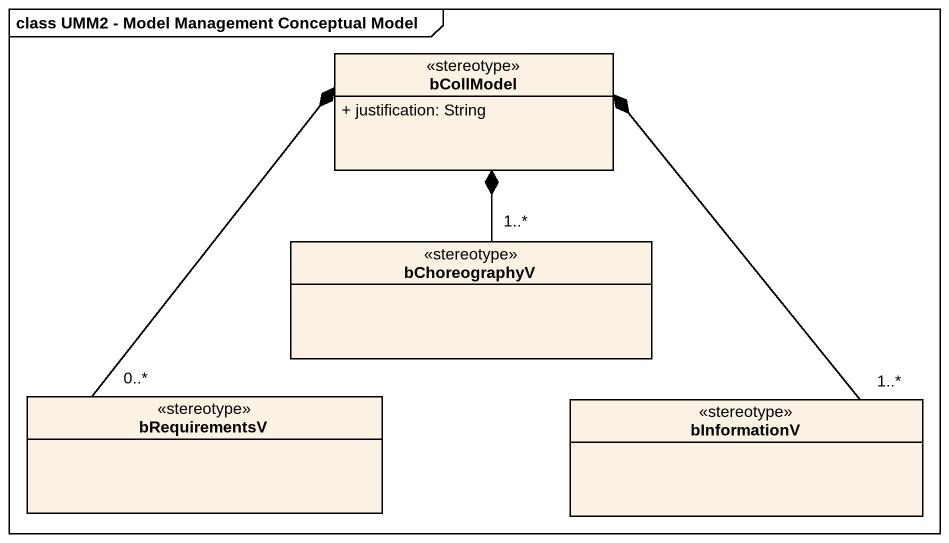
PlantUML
@startuml
mainframe class UMM2 - Model Management Conceptual Model
hide circle
hide empty members
skinparam classAttributeIconSize 0
class bCollModel <<stereotype>> {
  + justification: String
}
class bChoreographyV <<stereotype>>
class bRequirementsV <<stereotype>>
class bInformationV <<stereotype>>
bChoreographyV "1..*" -up-* bCollModel
bRequirementsV "0..*" -up-* bCollModel
bInformationV "1..*" -up-* bCollModel
@enduml
